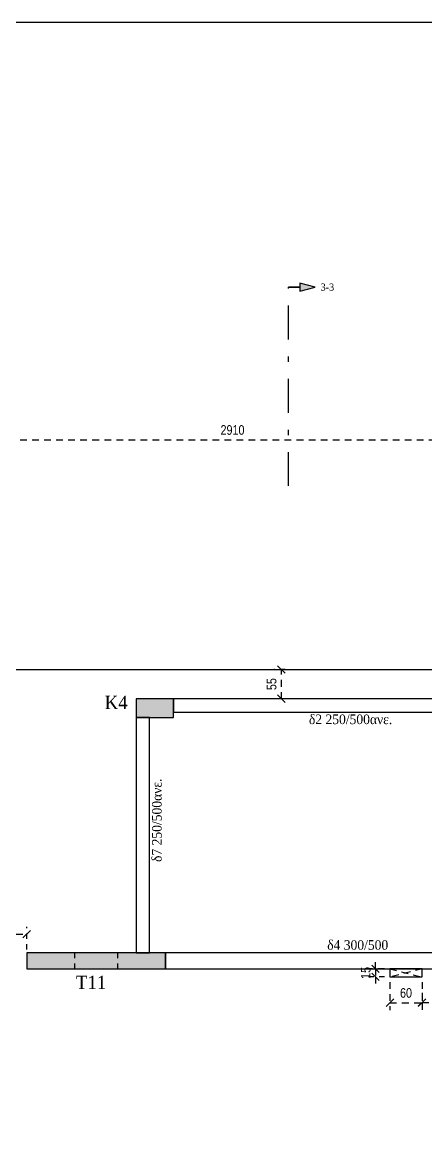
# Model space of a CAD drawing. Header units: millimetres. Extents: x -2171 to 1563, y -1758 to -1505.
# Drawn here: x -1094.97 to -1087.41, y -1610.97 to -1590.25 of the extents above; entities that cross this region are included whole.
import ezdxf
from ezdxf.enums import TextEntityAlignment as Align

# ---------------------------------------------------------------- set-up
doc = ezdxf.new("R2010")
doc.units = ezdxf.units.MM
doc.header["$PDMODE"] = 32
for name, pattern in [('DASHDOT', [25.4, 12.7, -6.35, 0, -6.35]), ('DASHED2', [0.375, 0.25, -0.125]), ('DOT', [0.025, 0, -0.025]), ('HIDDEN', [0.375, 0.25, -0.125]), ('HIDDEN2', [0.1875, 0.125, -0.0625])]:
    doc.linetypes.add(name, pattern=pattern)
doc.layers.get('Defpoints').update_dxf_attribs({"color": 6})
for name, color, linetype in [('-S_TEXT', 3, 'Continuous'), ('Fill_Col', 7, 'Continuous'), ('Geo_Beam', 7, 'Continuous'), ('Geo_Col', 7, 'Continuous'), ('Geo_Lines', 7, 'Continuous'), ('Sect_Line_Symbol', 7, 'Continuous'), ('Text_Beam', 7, 'Continuous'), ('Text_Col_-1', 7, 'Continuous')]:
    doc.layers.add(name, color=color, linetype=linetype)
doc.layers.add('A-ANNO-DIMS', color=1, linetype='Continuous', lineweight=9)
doc.styles.add('1-100', font='arial.ttf', dxfattribs={"width": 0.8})
doc.styles.add('S1TmsNwRmn1088_b_934_161', font='times.ttf', dxfattribs={"width": 0.933629, "height": 0.10875})
doc.styles.add('S1TmsNwRmn11_b_934_161', font='times.ttf', dxfattribs={"width": 0.933629, "height": 0.001087})
doc.styles.add('S1TmsNwRmn1359_b_934_161', font='times.ttf', dxfattribs={"width": 0.933629, "height": 0.135937})
doc.dimstyles.new('Copy of 1-100', dxfattribs={"dimtxt": 0.18, "dimasz": 0.14, "dimexe": 0.14, "dimexo": 0.1, "dimgap": 0.09, "dimtad": 1, "dimdec": 0, "dimlfac": 100, "dimrnd": 5, "dimzin": 5, "dimdsep": 46, "dimtxsty": '1-100', "dimblk": 'OBLIQUE', "dimcen": 0.09, "dimclrd": 1, "dimclre": 1, "dimclrt": 2, "dimadec": 0, "dimazin": 0, "dimtfac": 1, "dimtdec": 0, "dimtix": 1, "dimtmove": 2, "dimatfit": 3, "dimfxl": 5, "dimfxlon": 1, "dimtolj": 1, "dimtzin": 5, "dimarcsym": 0})

# ---------------------------------------------------------------- blocks, each defined once
blk = doc.blocks.new('_Oblique')
at = {"color": 0, "linetype": 'ByBlock', "lineweight": -2}
blk.add_line((-0.5, -0.5), (0.5, 0.5), dxfattribs=at)
blk = doc.blocks.new('*D52')
at = {"layer": 'A-ANNO-DIMS', "color": 1, "linetype": 'HIDDEN', "lineweight": -2, "ltscale": 0.5, "transparency": 16777216}
blk.add_line((-1105.577, -1602.256), (-1105.577, -1597.92), dxfattribs=at)
at = {"layer": 'A-ANNO-DIMS', "color": 1, "linetype": 'DASHED2', "lineweight": -2, "ltscale": 0.5, "transparency": 16777216}
blk.add_line((-1105.577, -1598.06), (-1076.48, -1598.06), dxfattribs=at)
at = {"layer": 'A-ANNO-DIMS', "color": 1, "linetype": 'HIDDEN2', "lineweight": -2, "ltscale": 0.5, "transparency": 16777216}
blk.add_line((-1076.48, -1602.256), (-1076.48, -1597.92), dxfattribs=at)
at = {"layer": 'Defpoints', "color": 0, "ltscale": 0.5, "transparency": 16777216}
for p in [(-1076.48, -1598.06), (-1105.577, -1602.356), (-1076.48, -1602.356)]:
    blk.add_point(p, dxfattribs=at)
at = {"layer": 'A-ANNO-DIMS', "color": 1, "lineweight": -2, "ltscale": 0.5, "transparency": 16777216, "xscale": 0.14, "yscale": 0.14, "zscale": 0.14, "rotation": 180}
blk.add_blockref('_Oblique', (-1105.577, -1598.06), dxfattribs=at)
at = {"layer": 'A-ANNO-DIMS', "color": 1, "lineweight": -2, "ltscale": 0.5, "transparency": 16777216, "xscale": 0.14, "yscale": 0.14, "zscale": 0.14}
blk.add_blockref('_Oblique', (-1076.48, -1598.06), dxfattribs=at)
at = {"layer": 'A-ANNO-DIMS', "color": 2, "ltscale": 0.5, "transparency": 16777216, "insert": (-1091.028, -1597.878), "char_height": 0.18, "attachment_point": 5, "style": '1-100'}
blk.add_mtext('\\A1;2910', dxfattribs=at)
blk = doc.blocks.new('*D76')
at = {"layer": 'A-ANNO-DIMS', "color": 1, "linetype": 'HIDDEN2', "lineweight": -2, "ltscale": 0.5, "transparency": 16777216}
blk.add_line((-1090.042, -1602.356), (-1090.253, -1602.356), dxfattribs=at)
at = {"layer": 'A-ANNO-DIMS', "color": 1, "linetype": 'DASHED2', "lineweight": -2, "ltscale": 0.5, "transparency": 16777216}
blk.add_line((-1090.113, -1602.903), (-1090.113, -1602.356), dxfattribs=at)
at = {"layer": 'A-ANNO-DIMS', "color": 1, "linetype": 'HIDDEN', "lineweight": -2, "ltscale": 0.5, "transparency": 16777216}
blk.add_line((-1090.042, -1602.903), (-1090.253, -1602.903), dxfattribs=at)
at = {"layer": 'Defpoints', "color": 0, "ltscale": 0.5, "transparency": 16777216}
for p in [(-1090.113, -1602.356), (-1089.942, -1602.356), (-1089.942, -1602.903)]:
    blk.add_point(p, dxfattribs=at)
at = {"layer": 'A-ANNO-DIMS', "color": 1, "lineweight": -2, "ltscale": 0.5, "transparency": 16777216, "xscale": 0.14, "yscale": 0.14, "zscale": 0.14}
for p, rotation in [((-1090.113, -1602.356), 90), ((-1090.113, -1602.903), 270)]:
    blk.add_blockref('_Oblique', p, dxfattribs=dict(at, rotation=rotation))
at = {"layer": 'A-ANNO-DIMS', "color": 2, "ltscale": 0.5, "transparency": 16777216, "insert": (-1090.295, -1602.63), "char_height": 0.18, "attachment_point": 5, "rotation": 90, "style": '1-100'}
blk.add_mtext('\\A1;55', dxfattribs=at)
blk = doc.blocks.new('*D102')
at = {"layer": 'A-ANNO-DIMS', "color": 1, "linetype": 'HIDDEN', "lineweight": -2, "ltscale": 0.5, "transparency": 16777216}
blk.add_line((-1097.776, -1607.593), (-1097.776, -1607.168), dxfattribs=at)
at = {"layer": 'A-ANNO-DIMS', "color": 1, "linetype": 'HIDDEN2', "lineweight": -2, "ltscale": 0.5, "transparency": 16777216}
blk.add_line((-1094.88, -1607.593), (-1094.88, -1607.168), dxfattribs=at)
at = {"layer": 'A-ANNO-DIMS', "color": 1, "linetype": 'DASHED2', "lineweight": -2, "ltscale": 0.5, "transparency": 16777216}
blk.add_line((-1097.776, -1607.308), (-1094.88, -1607.308), dxfattribs=at)
at = {"layer": 'Defpoints', "color": 0, "ltscale": 0.5, "transparency": 16777216}
for p in [(-1094.88, -1607.308), (-1097.776, -1607.693), (-1094.88, -1607.693)]:
    blk.add_point(p, dxfattribs=at)
at = {"layer": 'A-ANNO-DIMS', "color": 1, "lineweight": -2, "ltscale": 0.5, "transparency": 16777216, "xscale": 0.14, "yscale": 0.14, "zscale": 0.14, "rotation": 180}
blk.add_blockref('_Oblique', (-1097.776, -1607.308), dxfattribs=at)
at = {"layer": 'A-ANNO-DIMS', "color": 1, "lineweight": -2, "ltscale": 0.5, "transparency": 16777216, "xscale": 0.14, "yscale": 0.14, "zscale": 0.14}
blk.add_blockref('_Oblique', (-1094.88, -1607.308), dxfattribs=at)
at = {"layer": 'A-ANNO-DIMS', "color": 2, "ltscale": 0.5, "transparency": 16777216, "insert": (-1096.328, -1607.126), "char_height": 0.18, "attachment_point": 5, "style": '1-100'}
blk.add_mtext('\\A1;290', dxfattribs=at)
blk = doc.blocks.new('*D122')
at = {"layer": 'A-ANNO-DIMS', "color": 1, "linetype": 'HIDDEN', "lineweight": -2, "ltscale": 0.5, "transparency": 16777216}
blk.add_line((-1088.08, -1608.206), (-1088.08, -1608.729), dxfattribs=at)
at = {"layer": 'A-ANNO-DIMS', "color": 1, "linetype": 'HIDDEN2', "lineweight": -2, "ltscale": 0.5, "transparency": 16777216}
blk.add_line((-1087.48, -1608.206), (-1087.48, -1608.729), dxfattribs=at)
at = {"layer": 'A-ANNO-DIMS', "color": 1, "linetype": 'DASHED2', "lineweight": -2, "ltscale": 0.5, "transparency": 16777216}
blk.add_line((-1088.08, -1608.589), (-1087.48, -1608.589), dxfattribs=at)
at = {"layer": 'Defpoints', "color": 0, "ltscale": 0.5, "transparency": 16777216}
for p in [(-1088.08, -1608.106), (-1087.48, -1608.106), (-1087.48, -1608.589)]:
    blk.add_point(p, dxfattribs=at)
at = {"layer": 'A-ANNO-DIMS', "color": 1, "lineweight": -2, "ltscale": 0.5, "transparency": 16777216, "xscale": 0.14, "yscale": 0.14, "zscale": 0.14, "rotation": 180}
blk.add_blockref('_Oblique', (-1088.08, -1608.589), dxfattribs=at)
at = {"layer": 'A-ANNO-DIMS', "color": 1, "lineweight": -2, "ltscale": 0.5, "transparency": 16777216, "xscale": 0.14, "yscale": 0.14, "zscale": 0.14}
blk.add_blockref('_Oblique', (-1087.48, -1608.589), dxfattribs=at)
at = {"layer": 'A-ANNO-DIMS', "color": 2, "ltscale": 0.5, "transparency": 16777216, "insert": (-1087.78, -1608.407), "char_height": 0.18, "attachment_point": 5, "style": '1-100'}
blk.add_mtext('\\A1;60', dxfattribs=at)
blk = doc.blocks.new('*D123')
at = {"layer": 'A-ANNO-DIMS', "color": 1, "linetype": 'DASHED2', "lineweight": -2, "ltscale": 0.5, "transparency": 16777216}
for p, q in [((-1088.352, -1607.956), (-1088.352, -1607.816)), ((-1088.352, -1607.956), (-1088.352, -1608.106)), ((-1088.352, -1608.106), (-1088.352, -1608.246))]:
    blk.add_line(p, q, dxfattribs=at)
at = {"layer": 'A-ANNO-DIMS', "color": 1, "linetype": 'HIDDEN', "lineweight": -2, "ltscale": 0.5, "transparency": 16777216}
blk.add_line((-1088.18, -1607.956), (-1088.492, -1607.956), dxfattribs=at)
at = {"layer": 'A-ANNO-DIMS', "color": 1, "linetype": 'HIDDEN2', "lineweight": -2, "ltscale": 0.5, "transparency": 16777216}
blk.add_line((-1088.18, -1608.106), (-1088.492, -1608.106), dxfattribs=at)
at = {"layer": 'Defpoints', "color": 0, "ltscale": 0.5, "transparency": 16777216}
for p in [(-1088.08, -1607.956), (-1088.352, -1608.106), (-1088.08, -1608.106)]:
    blk.add_point(p, dxfattribs=at)
at = {"layer": 'A-ANNO-DIMS', "color": 1, "lineweight": -2, "ltscale": 0.5, "transparency": 16777216, "xscale": 0.14, "yscale": 0.14, "zscale": 0.14}
for p, rotation in [((-1088.352, -1607.956), 270), ((-1088.352, -1608.106), 90)]:
    blk.add_blockref('_Oblique', p, dxfattribs=dict(at, rotation=rotation))
at = {"layer": 'A-ANNO-DIMS', "color": 2, "ltscale": 0.5, "transparency": 16777216, "insert": (-1088.534, -1608.031), "char_height": 0.18, "attachment_point": 5, "rotation": 90, "style": '1-100'}
blk.add_mtext('\\A1;15', dxfattribs=at)
blk = doc.blocks.new('*D124')
at = {"layer": 'A-ANNO-DIMS', "color": 1, "linetype": 'HIDDEN', "lineweight": -2, "ltscale": 0.5, "transparency": 16777216}
blk.add_line((-1087.48, -1608.206), (-1087.48, -1608.723), dxfattribs=at)
at = {"layer": 'A-ANNO-DIMS', "color": 1, "linetype": 'HIDDEN2', "lineweight": -2, "ltscale": 0.5, "transparency": 16777216}
blk.add_line((-1085.13, -1608.204), (-1085.13, -1608.723), dxfattribs=at)
at = {"layer": 'A-ANNO-DIMS', "color": 1, "linetype": 'DASHED2', "lineweight": -2, "ltscale": 0.5, "transparency": 16777216}
blk.add_line((-1087.48, -1608.583), (-1085.13, -1608.583), dxfattribs=at)
at = {"layer": 'Defpoints', "color": 0, "ltscale": 0.5, "transparency": 16777216}
for p in [(-1087.48, -1608.106), (-1085.13, -1608.104), (-1085.13, -1608.583)]:
    blk.add_point(p, dxfattribs=at)
at = {"layer": 'A-ANNO-DIMS', "color": 1, "lineweight": -2, "ltscale": 0.5, "transparency": 16777216, "xscale": 0.14, "yscale": 0.14, "zscale": 0.14, "rotation": 180}
blk.add_blockref('_Oblique', (-1087.48, -1608.583), dxfattribs=at)
at = {"layer": 'A-ANNO-DIMS', "color": 1, "lineweight": -2, "ltscale": 0.5, "transparency": 16777216, "xscale": 0.14, "yscale": 0.14, "zscale": 0.14}
blk.add_blockref('_Oblique', (-1085.13, -1608.583), dxfattribs=at)
at = {"layer": 'A-ANNO-DIMS', "color": 2, "ltscale": 0.5, "transparency": 16777216, "insert": (-1086.305, -1608.401), "char_height": 0.18, "attachment_point": 5, "style": '1-100'}
blk.add_mtext('\\A1;235', dxfattribs=at)

msp = doc.modelspace()

# ---------------------------------------------------------------- hatches: boundary and pattern name
at = {"layer": 'Fill_Col'}
for points in [[(-1092.1296, -1602.9033), (-1092.8296, -1602.9033), (-1092.8296, -1603.2533), (-1092.1296, -1603.2533)], [(-1094.8796, -1607.956), (-1092.2796, -1607.956), (-1092.2796, -1607.656), (-1094.8796, -1607.656)]]:
    msp.add_hatch(color=252, dxfattribs=at).paths.add_polyline_path(points)
at = {"layer": 'Sect_Line_Symbol'}
msp.add_hatch(color=2, dxfattribs=at).paths.add_polyline_path([(-1089.9797, -1595.206), (-1089.7695, -1595.206), (-1089.7695, -1595.2836), (-1089.4797, -1595.206), (-1089.7695, -1595.1284), (-1089.7695, -1595.206)])

# ---------------------------------------------------------------- linework, layer by layer
at = {"layer": '-S_TEXT', "ltscale": 5}
msp.add_lwpolyline([(-1107.97, -1590.2497), (-1049.8225, -1590.2497), (-1049.8225, -1630.2944), (-1107.97, -1630.2944)], close=True, dxfattribs=at)
at = {"color": 2, "linetype": 'HIDDEN', "ltscale": 0.5}
for p, q in [((-1088.0796, -1607.956), (-1087.4796, -1608.1058)), ((-1087.4796, -1607.956), (-1088.0796, -1608.1058))]:
    msp.add_line(p, q, dxfattribs=at)
at = {"layer": 'Geo_Beam', "color": 94}
for points in [[(-1092.1296, -1603.1533), (-1086.0797, -1603.1533), (-1086.0797, -1602.9033), (-1092.1296, -1602.9033)], [(-1092.5797, -1607.656), (-1092.5797, -1603.2533), (-1092.8296, -1603.2533), (-1092.8297, -1607.656)], [(-1092.2796, -1607.956), (-1085.4797, -1607.956), (-1085.4797, -1607.656), (-1092.2796, -1607.656)]]:
    msp.add_lwpolyline(points, close=True, dxfattribs=at)
at = {"layer": 'Geo_Col', "color": 94}
for points in [[(-1092.1296, -1602.9033), (-1092.8296, -1602.9033), (-1092.8296, -1603.2533), (-1092.1296, -1603.2533)], [(-1094.8796, -1607.956), (-1092.2796, -1607.956), (-1092.2796, -1607.656), (-1094.8796, -1607.656)]]:
    msp.add_lwpolyline(points, close=True, dxfattribs=at)
at = {"layer": 'Geo_Col', "color": 94, "linetype": 'DOT'}
for points in [[(-1094.8796, -1607.956), (-1093.9796, -1607.956), (-1093.9796, -1607.656), (-1094.8796, -1607.656)], [(-1092.2796, -1607.656), (-1093.1796, -1607.656), (-1093.1796, -1607.956), (-1092.2796, -1607.956)]]:
    msp.add_lwpolyline(points, close=True, dxfattribs=at)
at = {"layer": 'Geo_Lines', "color": 94}
msp.add_lwpolyline([(-1105.5772, -1602.356), (-1076.4796, -1602.356), (-1076.4796, -1600.9906), (-1061.0679, -1600.9906, -0.4198849), (-1058.8758, -1603.2255), (-1059.9301, -1612.6262, -0.3947332), (-1065.5435, -1617.4237), (-1074.9546, -1616.9433, -0.4049166), (-1076.8887, -1614.8684), (-1076.5104, -1611.1198, 0.0864711), (-1076.6129, -1610.4984, 0.6667063), (-1077.0647, -1610.4934, 0.0742106), (-1077.1796, -1611.0687), (-1077.1799, -1615.0465, -0.4141148), (-1079.139, -1617.006), (-1083.5141, -1617.0062, -0.414237), (-1084.9796, -1615.5407), (-1084.9796, -1615.0362), (-1085.3796, -1615.0362), (-1085.3796, -1615.4133, -0.4301222), (-1086.7575, -1616.7187), (-1098.0612, -1616.3463, -0.4610985), (-1106.2777, -1606.0553)], format="xyb", close=True, dxfattribs=at)
msp.add_lwpolyline([(-1088.0796, -1608.1058), (-1087.4796, -1608.1058), (-1087.4796, -1607.956), (-1088.0796, -1607.956)], close=True, dxfattribs=at)
at = {"layer": 'Sect_Line_Symbol', "color": 2}
msp.add_lwpolyline([(-1089.9797, -1595.206), (-1089.7695, -1595.206), (-1089.7695, -1595.2836), (-1089.4797, -1595.206), (-1089.7695, -1595.1284), (-1089.7695, -1595.206)], close=True, dxfattribs=at)
at = {"layer": 'Sect_Line_Symbol', "color": 2, "linetype": 'DASHDOT', "ltscale": 0.05}
msp.add_lwpolyline([(-1089.9797, -1598.9246), (-1089.9797, -1595.206)], dxfattribs=at)

# ---------------------------------------------------------------- texts
at = {"layer": 'Sect_Line_Symbol', "color": 2, "style": 'S1TmsNwRmn1359_b_934_161', "width": 0.933629}
msp.add_text('3-3', height=0.13594, dxfattribs=at).set_placement((-1089.3797, -1595.206), align=Align.MIDDLE_LEFT)
at = {"layer": 'Text_Beam', "color": 3, "style": 'S1TmsNwRmn1088_b_934_161', "width": 0.933629}
for s, p in [(' δ2 250/500ανε.', (-1089.6607, -1603.3783)), (' δ4 300/500', (-1089.3185, -1607.5984))]:
    msp.add_text(s, height=0.18, dxfattribs=at).set_placement(p)
msp.add_text(' δ7 250/500ανε.', height=0.18, rotation=90, dxfattribs=at).set_placement((-1092.3547, -1606.0199))
at = {"layer": 'Text_Col_-1', "color": 200, "style": 'S1TmsNwRmn11_b_934_161', "width": 0.933629}
for s, p in [('K4', (-1093.4215, -1603.0981)), ('T11', (-1093.9587, -1608.3334))]:
    msp.add_text(s, height=0.25, dxfattribs=at).set_placement(p)

# ---------------------------------------------------------------- dimensions: what is measured, and where the dimension line sits
at = {"layer": 'A-ANNO-DIMS', "ltscale": 0.5}
for base, p1, p2, picture, middle in [((-1076.4796, -1598.0595), (-1105.5772, -1602.356), (-1076.4796, -1602.356), '*D52', (-1091.0284, -1597.8776)), ((-1094.8796, -1607.3082), (-1097.7761, -1607.6931), (-1094.8796, -1607.6931), '*D102', (-1096.3279, -1607.1263)), ((-1087.4796, -1608.5893), (-1088.0796, -1608.1058), (-1087.4796, -1608.1058), '*D122', (-1087.7796, -1608.4074)), ((-1085.1296, -1608.5829), (-1087.4796, -1608.1058), (-1085.1296, -1608.1038), '*D124', (-1086.3046, -1608.401))]:
    dim = msp.add_linear_dim(base=base, p1=p1, p2=p2, dimstyle='Copy of 1-100', dxfattribs=at)
    dim.commit()
    dim.dimension.update_dxf_attribs({"geometry": picture, "text_midpoint": middle})
for base, p1, p2, picture, middle in [((-1090.1133, -1602.356), (-1089.9421, -1602.9033), (-1089.9421, -1602.356), '*D76', (-1090.2948, -1602.6296)), ((-1088.352, -1608.1058), (-1088.0796, -1607.956), (-1088.0796, -1608.1058), '*D123', (-1088.5339, -1608.0309))]:
    dim = msp.add_linear_dim(base=base, p1=p1, p2=p2, angle=90, dimstyle='Copy of 1-100', dxfattribs=at)
    dim.commit()
    dim.dimension.update_dxf_attribs({"geometry": picture, "text_midpoint": middle})

doc.saveas('drawing.dxf')
